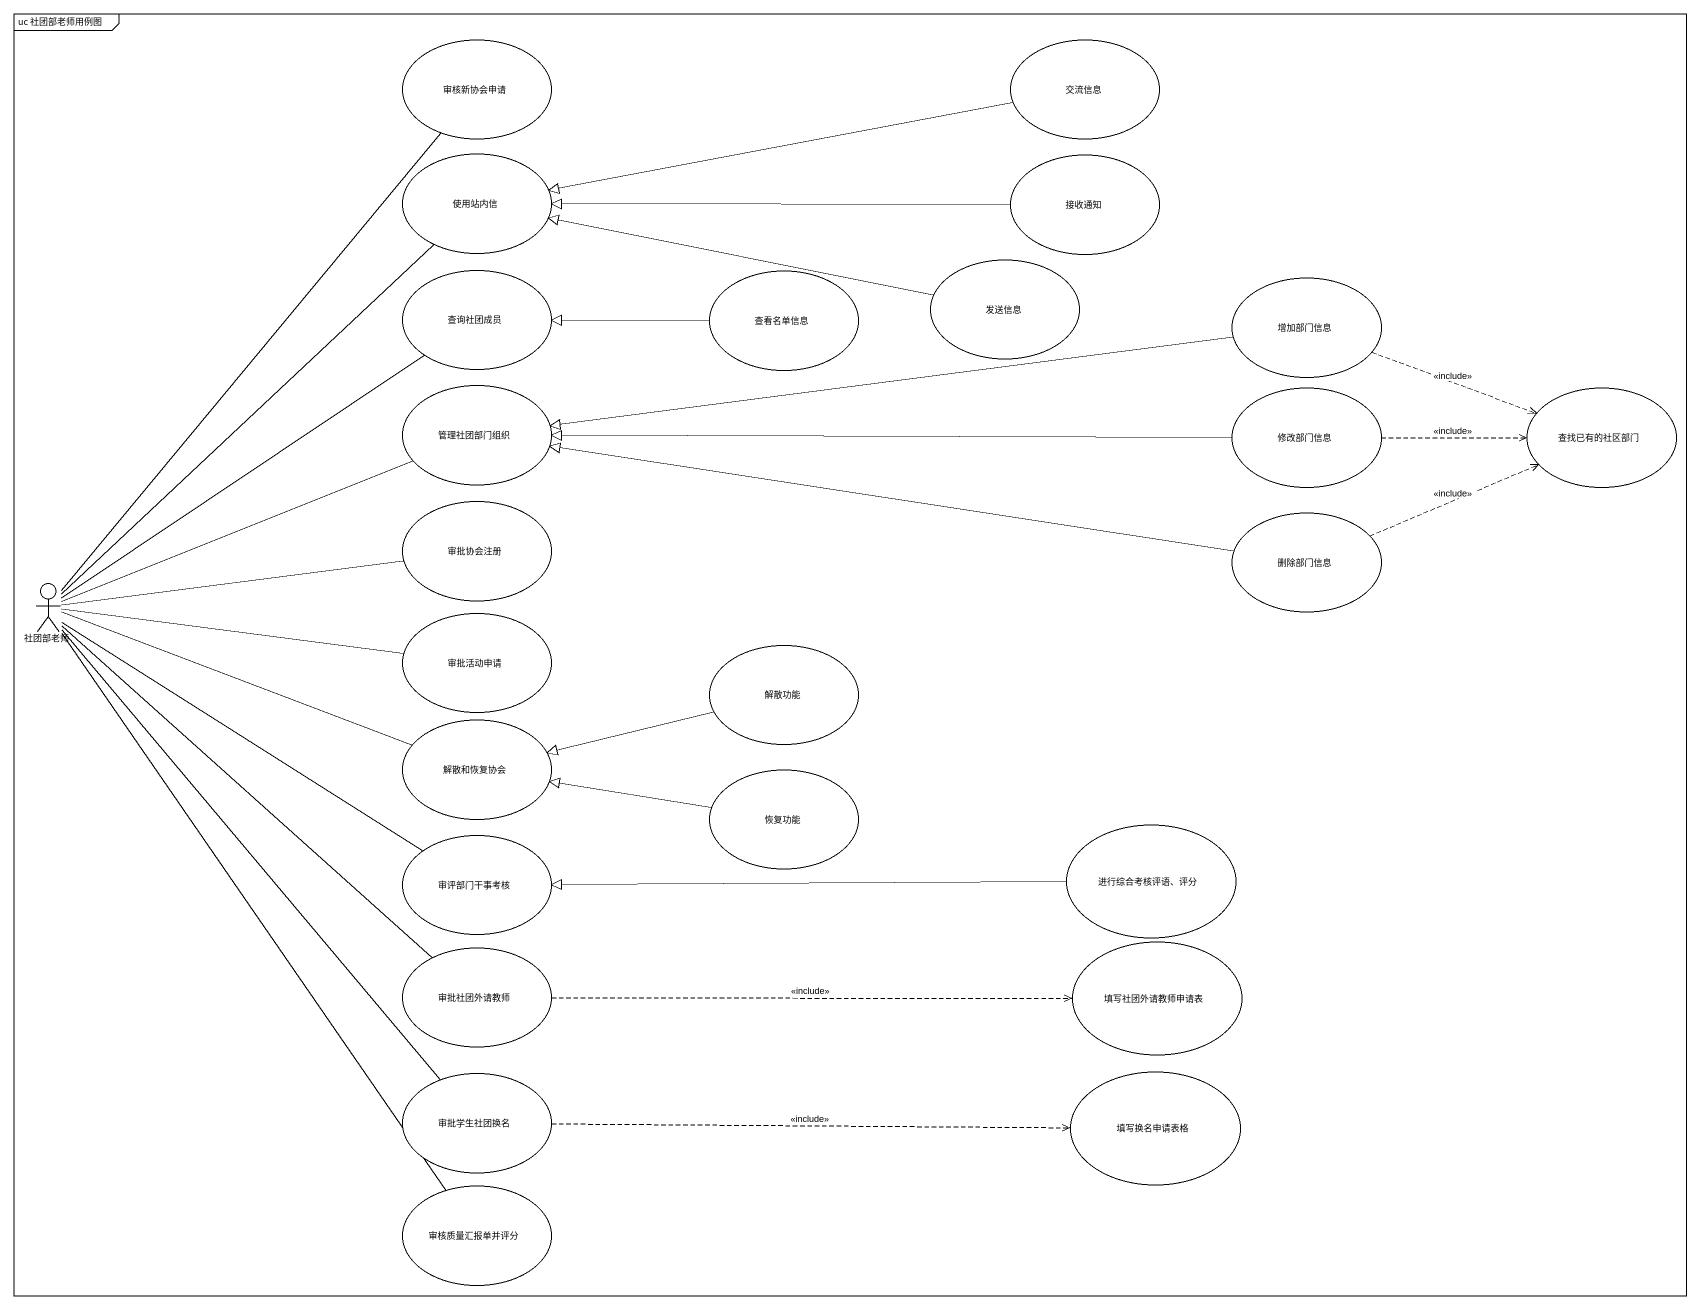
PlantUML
@startuml
mainframe uc 社团部老师用例图
usecase 审核新协会申请
usecase 交流信息
usecase 使用站内信
usecase 接收通知
usecase 查询社团成员
usecase 查看名单信息
usecase 发送信息
usecase 增加部门信息
usecase 管理社团部门组织
usecase 修改部门信息
usecase 查找已有的社区部门
usecase 审批协会注册
usecase 删除部门信息
actor 社团部老师
usecase 审批活动申请
usecase 解散功能
usecase 解散和恢复协会
usecase 恢复功能
usecase "进行综合考核评语、评分" as 进行综合考核评语_评分
usecase 审评部门干事考核
usecase 审批社团外请教师
usecase 填写社团外请教师申请表
usecase 审批学生社团换名
usecase 填写换名申请表格
usecase 审核质量汇报单并评分
交流信息 -left-|> 使用站内信
接收通知 -left-|> 使用站内信
查看名单信息 -left-|> 查询社团成员
发送信息 -left-|> 使用站内信
增加部门信息 -left-|> 管理社团部门组织
增加部门信息 .right.> 查找已有的社区部门 : <<include>>
修改部门信息 -left-|> 管理社团部门组织
修改部门信息 .right.> 查找已有的社区部门 : <<include>>
删除部门信息 -left-|> 管理社团部门组织
删除部门信息 .right.> 查找已有的社区部门 : <<include>>
社团部老师 -up- 审核新协会申请
社团部老师 -up- 使用站内信
社团部老师 -up- 查询社团成员
社团部老师 -right- 管理社团部门组织
社团部老师 -right- 审批协会注册
社团部老师 -right- 审批活动申请
社团部老师 -right- 解散和恢复协会
社团部老师 -right- 审评部门干事考核
社团部老师 -- 审批社团外请教师
社团部老师 -- 审批学生社团换名
社团部老师 -- 审核质量汇报单并评分
解散功能 -left-|> 解散和恢复协会
恢复功能 -left-|> 解散和恢复协会
进行综合考核评语_评分 -left-|> 审评部门干事考核
审批社团外请教师 .right.> 填写社团外请教师申请表 : <<include>>
审批学生社团换名 .right.> 填写换名申请表格 : <<include>>
@enduml
